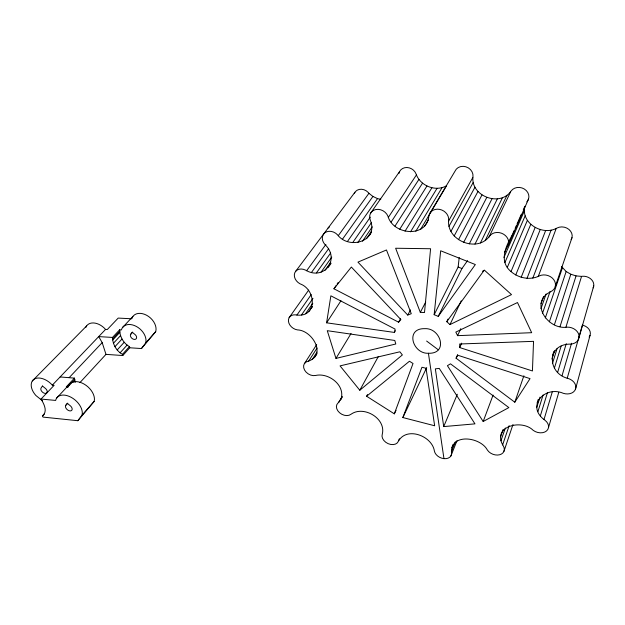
<?xml version="1.0" encoding="UTF-8"?>
<svg xmlns="http://www.w3.org/2000/svg" width="625" height="625" viewBox="0 0 625 625"><rect width="100%" height="100%" fill="white"/><g stroke="black" fill="none" stroke-linecap="round" stroke-linejoin="round"><path stroke-width="0.94" d="M342.359 396.984L338.133 402.891A8.727 6.383 30.1 0 0 339.531 412.719A8.727 6.383 30.1 0 0 351.023 414.242C363.656 405.188 386.242 418.469 382.289 434.141A8.82 6.383 27.3 0 0 388.102 443.648A8.82 6.383 27.3 0 0 398.398 441.234C406.617 426.281 431.93 435.812 434.352 450.828A9.047 6.547 24.4 0 0 443.992 458.648A9.047 6.547 24.4 0 0 451.578 452.562C450.836 432.734 480.531 437.078 487.328 449.961A9.391 6.859 21.5 0 0 499.695 454.75A9.391 6.859 21.5 0 0 503.18 445.711C491.539 426.344 521.711 418.781 533.148 430.305A9.789 7.297 18.7 0 0 546.578 430.906A9.789 7.297 18.7 0 0 544.898 420.188C525.508 406.453 544.672 385.234 563.297 393.312A10.18 7.805 16.5 0 0 575.531 389.055A10.18 7.805 16.5 0 0 568.344 378.531C547.188 373.617 546.266 344.023 570.391 344.102A10.469 8.32 15.2 0 0 578.961 335.234A10.469 8.32 15.2 0 0 567.047 327.148C547.75 330.227 528.82 302.188 550.836 291.641A10.57 8.727 16 0 0 553.719 279.602A10.57 8.727 16 0 0 539.18 275.977C530.055 280.5 518.57 278.148 511.016 271.586C498.93 261.609 505.5 246.805 511.938 235.57M75.148 382.469L74.445 378.125L60.141 376.953M122.805 355.531L122.438 354.359C116.336 350.922 112.688 344.242 112.492 337.438L119.617 329.82L121.391 329.922A14.148 9.82 41.2 0 1 136.367 326.453A14.148 9.82 41.2 0 1 145.656 343.023L141.453 348.539L129.773 347.781L122.805 355.531L105.977 354.367L79.914 382.617M129.773 347.781L129.414 346.609C123.352 343.211 119.773 336.562 119.617 329.82M434.164 314.695L440.672 250.781L475.344 264.547L438.242 316.367L434.164 314.695L458.133 267.023L459.227 257.469M571.156 239.664A9.805 8.359 12.9 0 0 568.922 229.43A9.805 8.359 12.9 0 0 557.047 228.016C542.836 236.203 520.664 223.414 524.859 206.273M326.602 322.82L330.859 295.82L395.117 329.094L394.43 332.438L326.602 322.82L340.961 300.734M504.492 252.445L507.227 247.055A10.469 8.914 20 0 0 503.68 234.266A10.469 8.914 20 0 0 489.531 236.172C477.422 253.031 446.453 240.688 448.664 220.234A10.227 8.789 26.9 0 0 439.633 209.383A10.227 8.789 26.9 0 0 428.844 216.43C426.422 238.102 393.305 234.938 388.016 216.414A9.922 8.383 33.1 0 0 375.773 209.531A9.922 8.383 33.1 0 0 370.266 220.078C379.031 241.117 349.109 250.25 337.57 234.852A9.578 7.836 35.9 0 0 324.812 232.836A9.578 7.836 35.9 0 0 325.086 244.664C340.523 259.281 323.859 280.961 305.703 270.195A9.242 7.297 36.1 0 0 294.773 272.812A9.242 7.297 36.1 0 0 300.125 283.859C316.594 289.75 317.297 318.43 295.93 314.891A8.961 6.852 34.8 0 0 288.438 321.211A8.961 6.852 34.8 0 0 297.477 329.906C312.312 330.273 327.188 355.438 307.773 361.336A8.781 6.539 32.7 0 0 304.586 370.094A8.781 6.539 32.7 0 0 315.68 375.453C328.75 372.453 345.805 385.492 340.922 399.508M526.828 201.852L527.477 201.102A9.711 8.531 16.9 0 0 524.297 189.008A9.711 8.531 16.9 0 0 511.055 191.07C500 207.281 470.469 196.133 472.984 176.641A9.492 8.43 24.8 0 0 465.859 166.773A9.492 8.43 24.8 0 0 454.992 171.227L429.391 214.188M575.516 389.094L590.055 335.359M567.211 378.242L582.359 325.133L583.422 325.391A9.477 7.539 14.2 0 1 589.102 337.117M579.039 337.484L593.75 285.883M548.492 427.648L558.727 392.484M562.031 375.727L571.555 343.25M543.984 419.586L552.383 391.547M557.656 372.297L566.258 343.656M554.375 368.18L561.141 346.109M540.352 415.867L547.461 392.602M565.898 327.273L581.555 276.398L582.625 276.25A9.727 7.992 12.6 0 1 591.672 279.781A9.727 7.992 12.6 0 1 593.141 287.883M552.406 363.648L557.039 348.734M537.898 411.68L543.078 394.992M552.859 354.531L553.727 351.75M551.883 358.992L554.5 350.641M536.789 407.297L539.977 397.133M560.023 326.633L576.062 275.898L581.555 276.398M537.109 403L538.273 399.312M554.391 324.766L570.82 274.234L566.156 271.516L561.5 266.5M549.375 321.812L566.156 271.516M503.984 451.25L512.969 424.523M545.297 317.961L562.375 267.914M502.602 444.93L509.164 425.664M457.648 354.633L456.07 358.195L514.797 402.211L523.875 375.766M555.297 286.414L572 237.641M500.938 440.805L505.344 428M542.43 313.461L550.125 291.336M500.602 436.672L503.133 429.375M540.969 308.609L546.133 293.93M541.016 303.719L543.602 296.414M394.328 413.836L413.023 363.492L409.453 361.242L366.602 396.25L394.328 413.836L396.039 410.344M538.25 276.531L556.172 228.562M483.172 421.508L508.859 407.586L450.484 363.828L447.414 365.688L483.172 421.508L493.078 395.078M402.859 417.547L421.953 367.266L426.031 368.242L434.656 425.766L402.859 417.547L426.711 367.57M532.836 278.086L551.094 230.141M527.023 278.328L545.664 230.484M450.914 455.938L457.016 440.594M451.727 447.914L453.164 444.32M451.383 451.75L455.336 441.852M521.195 277.266L540.227 229.578M515.742 274.961L535.148 227.492M511.016 271.586L530.758 224.367M443.711 426.586L435.344 368.859L439.25 368.391L474.969 423.859L443.711 426.586L457.336 394.242M507.32 267.352L527.352 220.406M504.906 262.539L525.141 215.867M503.938 257.461L524.297 211.047M512.008 235.453L514.289 230.242M515.125 228.383L516.297 225.727M517.031 224.031L521.336 214.258M523.297 209.82L524.469 207.156M508.305 244.984L528.508 199.109M459.719 347.57L459.695 343.992L533.539 341.344L532.438 370.961L459.719 347.57L461.688 343.148M457.602 335.656L455.828 332.102L517.484 302.539L531.68 332.695L457.602 335.656L460.789 328.648M398.594 440.516L399.406 438.773M448.039 319.062L446.781 321.695L449.992 324.57L461.242 300.812M489.023 237.055L510.562 191.922M485.211 240.57L506.961 195.328M480.422 242.969L502.453 197.695M474.992 244.102L497.352 198.867M438.242 316.367L461.953 268.547L467.586 260.578M469.289 243.898L492.008 198.773M463.672 242.383L486.773 197.438M458.531 239.672L481.984 194.945M420.312 312.359L395.633 248.242L430.594 248.742L424.5 312.531L420.312 312.359L425.727 302.039M454.188 235.93L477.961 191.469M366.602 396.25L367.516 394.547M407.727 315.055L411.273 313.719L386.469 249.969L357.945 262.125L407.727 315.055L410.508 309.906M450.93 231.406L474.961 187.219M394.43 332.438L395.359 330.734M359.797 390.234L402.367 354.945L399.867 351.797L340.055 365.883L359.797 390.234L378.359 356.484M336.078 285.602L333.938 288.789L398.602 322.188L400.453 318.812M448.977 226.398L473.195 182.492M448.469 221.234L472.789 177.594M338.766 402.461L342.117 396.562M456.07 358.195L457.758 355.227L530.031 378.625L514.797 402.211M424.555 226.25L428.516 219.563M420.625 229.32L446.555 185.773C435.586 192.078 420.188 185.844 416.102 174.047A9.219 8.078 32.3 0 0 406.953 167.508A9.219 8.078 32.3 0 0 398.938 173.508M415.836 231.227L442.039 187.672M335.961 358.414L395.789 344L394.797 340.461L327.273 330.688L335.961 358.414L351.055 333.508M410.523 231.852L437.039 188.359M405.047 231.156L431.898 187.789M399.758 229.195L426.953 186.023M314.984 356.828L317.078 353.539M312.242 359.484L316.961 352.086M395.008 226.109L422.539 183.164M308.633 361.203L317.047 348.062M304.727 363.156L316.688 344.594M391.109 222.102L418.93 179.414M388.32 217.422L416.375 175.008M366.508 238.727L371.344 231.555M369.5 235.195L371.141 232.766M337.148 284.008L338.219 282.414M362.516 241.234L372.25 226.875M311.359 308.164L312.461 306.562M357.797 242.562L371.43 222.625M308.977 311.383L312.281 306.562M305.602 313.703L312.805 303.25M301.477 314.961L312.977 298.383M352.672 242.625L370.289 217.164M370.453 213.414L399.625 171.5M296.891 315.094L311.227 294.609M328.289 267.336L331.078 263.375M347.484 241.438L377.523 198.617L380.773 199.312M325.117 270.273L330.719 262.336M321.07 272.156L331.773 257.078M289.141 317.648L308.656 290.117M342.57 239.07L372.93 196.445L377.523 198.617M316.43 272.875L330.609 253.055M65.789 405.328L67.242 403.312L70.273 405.758A3.891 2.469 40.7 0 1 71.844 410.195A3.891 2.469 40.7 0 1 67.367 409.766A3.891 2.469 40.7 0 1 65.789 405.328L67.742 403.188M311.5 272.391L328.664 248.664M338.266 235.695L368.914 193.305L368.281 192.516A8.922 7.594 35.7 0 0 354.281 193.492M446.781 321.695L484.312 270.086L511.508 294.609L449.992 324.57M306.617 270.742L325.898 244.43M130.75 334.234L132.219 332.25L134.969 334.477A3.539 2.453 41.2 0 1 136.25 338.68A3.539 2.453 41.2 0 1 132.039 338.43A3.539 2.453 41.2 0 1 130.75 334.234L132.68 332.125M295.742 271.219L354.898 192.312M44.484 413.789L42.547 415.875L43 417.094L77.859 420.711L82.055 415.125L94.18 401.375A15.297 9.883 40.8 0 0 84.328 384.211A15.297 9.883 40.8 0 0 68.43 386.125M94.18 401.375L77.859 420.711M85.828 327.453A13.938 9.461 42.3 0 1 105.555 329.422L107.305 329.516L118.195 318.086L131.781 318.781A13.93 9.797 41.3 0 1 146.625 315.258A13.93 9.797 41.3 0 1 155.703 331.633L141.453 348.539M333.938 288.789L351.359 267.047L400.906 319.617L398.602 322.188M145.656 343.023L155.703 331.633M122.438 354.359L129.414 346.609M120.109 352.797L127.102 345.07M117.188 349.969L124.219 342.266M114.891 346.742L121.953 339.07M113.375 343.336L120.461 335.68M56.695 398.008L69.242 384.57M122.508 327.555L132.898 316.43M67.367 387.398L74.867 379.359M112.875 338.633L119.992 331.008M73.523 382.07L74.773 380.734M112.742 339.977L119.852 332.336M74.445 378.125L66.305 386.828L68.172 386.984M69.195 377.609L102.18 342.625L98.688 336.602L112.492 337.438M42.547 415.875C47.953 411.297 43.922 403.867 41.039 399.055L54.148 385.297L52.312 385.133A15.023 9.492 41.8 0 0 34.164 379.156A15.023 9.492 41.8 0 0 35.852 395.469L42.547 400.859M52.312 385.133L105.555 329.422M32.32 380.945L86.594 325.961M482.445 271.266L484.172 270.375M428.422 353.266C448.672 354.008 440.82 327.711 424.797 328.664C404.766 328.125 412.609 354.062 428.422 353.266L443.961 458.641M41.039 399.055L55.633 400.43A15.563 9.883 40.7 0 1 71.367 397.43A15.563 9.883 40.7 0 1 82.055 415.125M570.82 274.234L576.062 275.898M458.133 267.023L461.953 268.547M426.625 341.047L438.297 349.797M368.914 193.305L372.93 196.445M102.18 342.625L105.977 354.367M328.062 228.07A8.633 7.102 36 0 1 329.484 226.859M42.438 386.023L41.086 388A3.758 2.375 41.8 0 0 42.672 392.312A3.758 2.375 41.8 0 0 46.938 392.695A3.758 2.375 41.8 0 0 45.359 388.375L42.438 386.023"/></g></svg>
